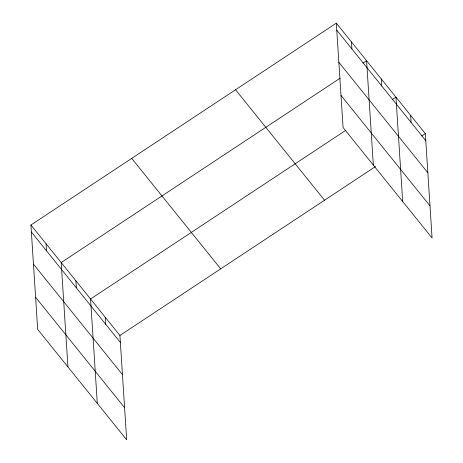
<?xml version="1.0" encoding="UTF-8"?>
<svg xmlns="http://www.w3.org/2000/svg" width="463" height="463" viewBox="0 0 463 463"><rect width="100%" height="100%" fill="white"/><g stroke="black" fill="none" stroke-linecap="round" stroke-linejoin="round"><path stroke-width="0.69" d="M30.928 225.001L119.923 335.467L126.677 439.85L37.677 329.384L30.928 225.001L336.323 23.15L425.323 133.616L432.072 237.999L343.077 127.533L336.323 23.15M340.189 78.154L61.185 262.562L67.939 366.945M362.986 63.09L366.586 60.711L373.334 165.088M345.56 130.468L90.557 299.011L97.305 403.395M392.352 99.539L395.952 97.161L402.7 201.544M119.923 335.467L375.534 166.524M421.724 135.995L425.323 133.616M336.78 30.188L425.775 140.654M338.858 62.308L427.853 172.78M341 95.407L429.994 205.873M235.545 89.758L324.54 200.224M131.712 158.392L220.706 268.858M31.386 232.038L120.38 342.504M33.463 264.165L122.458 374.631M35.599 297.258L124.599 407.724M410.635 115.391L411.092 122.429M381.269 78.936L381.72 85.973M351.452 41.93L351.909 48.968M105.24 317.242L105.697 324.279M75.874 280.786L76.326 287.824M46.057 243.781L46.514 250.819"/></g></svg>
